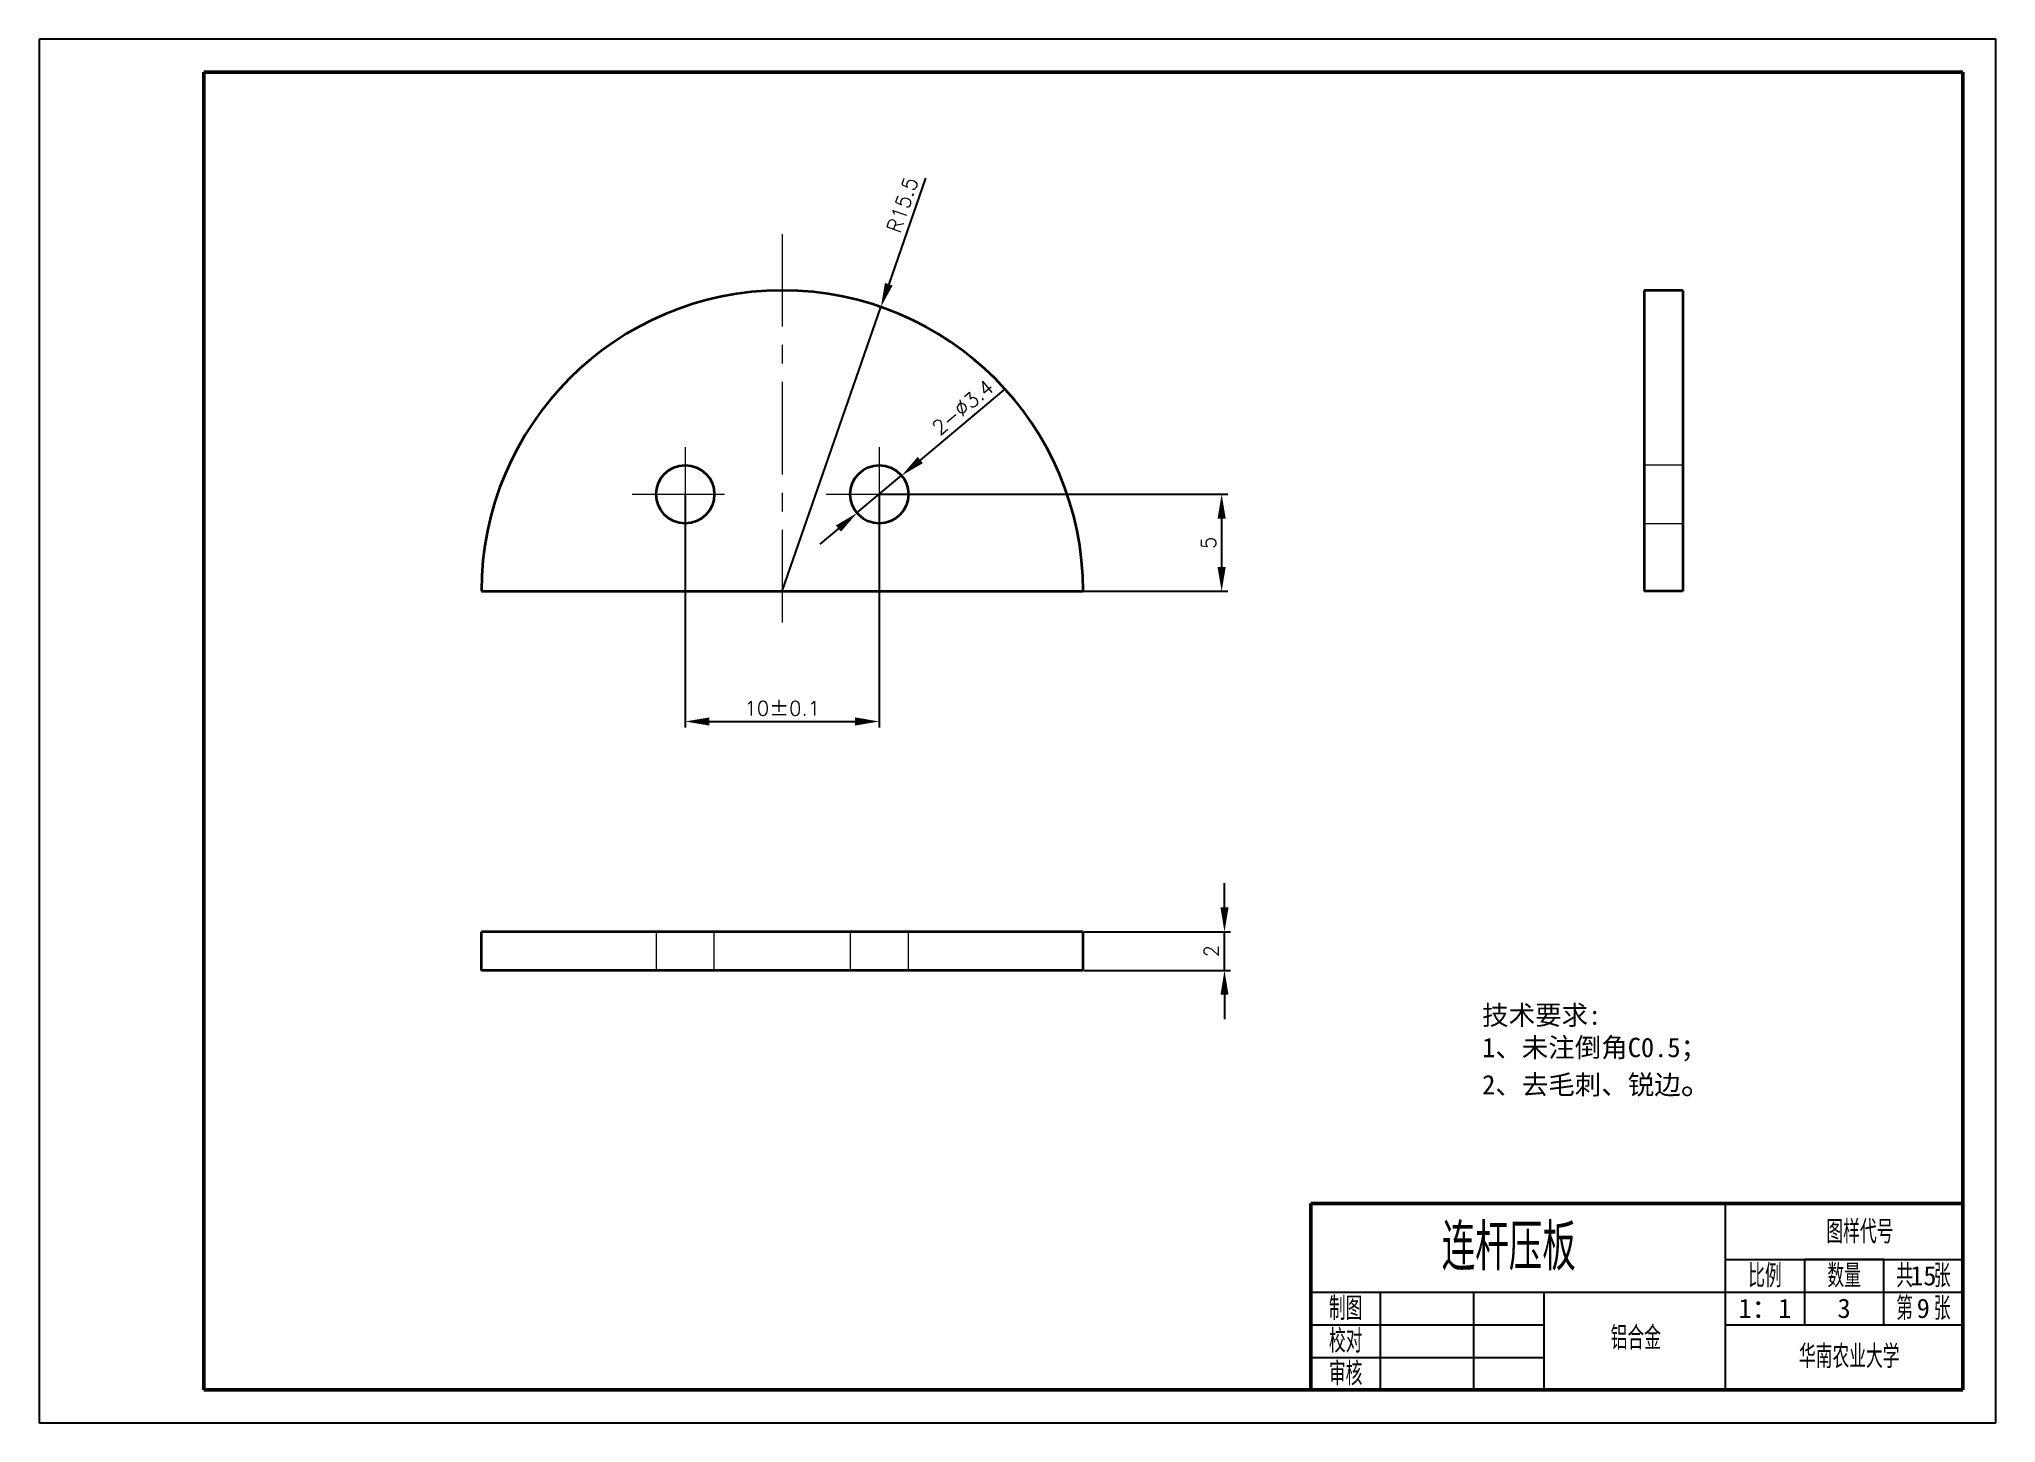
# Model space of a CAD drawing. Header units: millimetres. Extents: x 783 to 984, y 548 to 691.
import ezdxf
from ezdxf.enums import TextEntityAlignment as Align

# ---------------------------------------------------------------- set-up
doc = ezdxf.new("R2010")
doc.units = ezdxf.units.MM
doc.header["$LTSCALE"] = 0.3
doc.header["$PDMODE"] = 3
doc.linetypes.add('ACAD_ISO02W100', pattern=[15, 12, -3])
doc.linetypes.add('CENTER', pattern=[50.8, 31.75, -6.35, 6.35, -6.35])
doc.layers.get('Defpoints').update_dxf_attribs({"lineweight": 20})
for name, color, linetype, lineweight in [('中心线', 7, 'CENTER', 20), ('图框', 7, 'Continuous', 35), ('尺寸线', 7, 'Continuous', 20), ('粗实线', 7, 'Continuous', 35), ('虚线', 7, 'ACAD_ISO02W100', 20)]:
    doc.layers.add(name, color=color, linetype=linetype, lineweight=lineweight)
doc.styles.get("Standard").update_dxf_attribs({"font": '', "height": 1.23})
doc.styles.add('我的样式', font='txt.shx', dxfattribs={"bigfont": 'gbcbig.shx'})
doc.styles.get('Standard').set_extended_font_data('SimSun')
doc.dimstyles.new('标注样式', dxfattribs={"dimscale": 0.5, "dimtxt": 3, "dimasz": 5, "dimexe": 1.25, "dimexo": 0.2, "dimgap": 1.2, "dimtad": 1, "dimdec": 1, "dimlfac": 0.5, "dimdsep": 46, "dimtxsty": '我的样式', "dimcen": 2.5, "dimclrd": 256, "dimclre": 256, "dimclrt": 256, "dimadec": 0, "dimazin": 0, "dimtfac": 1, "dimtdec": 1, "dimtmove": 0, "dimatfit": 3, "dimfxl": 1, "dimarcsym": 0})

# ---------------------------------------------------------------- blocks, each defined once
blk = doc.blocks.new('*D54')
at = {"layer": 'Defpoints', "color": 0, "lineweight": -2, "transparency": 16777216}
for p in [(869.3, 663.37), (859.14, 634.08)]:
    blk.add_point(p, dxfattribs=at)
at = {"layer": '尺寸线', "lineweight": -2, "transparency": 16777216}
for p, q in [((873.89, 676.63), (870.12, 665.73)), ((859.14, 634.08), (869.3, 663.37))]:
    blk.add_line(p, q, dxfattribs=at)
blk.add_solid([(869.72, 665.86), (870.51, 665.59), (869.3, 663.37)], dxfattribs=at)
at = {"layer": '尺寸线', "transparency": 16777216, "insert": (871.52, 673.9), "char_height": 1.5, "attachment_point": 5, "rotation": 70.8806, "style": '我的样式'}
blk.add_mtext('R15.5', dxfattribs=at)
blk = doc.blocks.new('*D55')
at = {"layer": 'Defpoints', "color": 0, "lineweight": -2, "transparency": 16777216}
for p in [(871.44, 646), (866.84, 642.15)]:
    blk.add_point(p, dxfattribs=at)
at = {"layer": '尺寸线', "lineweight": -2, "transparency": 16777216}
for p, q in [((881.95, 654.8), (873.36, 647.61)), ((866.84, 642.15), (871.44, 646)), ((864.93, 640.54), (863.01, 638.94))]:
    blk.add_line(p, q, dxfattribs=at)
for points in [[(873.09, 647.93), (873.63, 647.29), (871.44, 646)], [(864.66, 640.86), (865.19, 640.23), (866.84, 642.15)]]:
    blk.add_solid(points, dxfattribs=at)
at = {"layer": '尺寸线', "transparency": 16777216, "insert": (877.74, 653.04), "char_height": 1.5, "attachment_point": 5, "rotation": 39.9393, "style": '我的样式'}
blk.add_mtext('2-∅3.4', dxfattribs=at)
blk = doc.blocks.new('*D56')
at = {"layer": 'Defpoints', "color": 0, "lineweight": -2, "transparency": 16777216}
for p in [(849.14, 644.08), (869.14, 644.08), (869.14, 620.67)]:
    blk.add_point(p, dxfattribs=at)
at = {"layer": '尺寸线', "lineweight": -2, "transparency": 16777216}
for p, q in [((849.14, 643.98), (849.14, 620.05)), ((869.14, 643.98), (869.14, 620.05)), ((851.64, 620.67), (866.64, 620.67))]:
    blk.add_line(p, q, dxfattribs=at)
for points in [[(851.64, 621.09), (851.64, 620.25), (849.14, 620.67)], [(866.64, 621.09), (866.64, 620.25), (869.14, 620.67)]]:
    blk.add_solid(points, dxfattribs=at)
at = {"layer": '尺寸线', "transparency": 16777216, "insert": (859.14, 622.02), "char_height": 1.5, "attachment_point": 5, "style": '我的样式'}
blk.add_mtext('10{\\Ftxt|c134;%%P}0.1', dxfattribs=at)
blk = doc.blocks.new('*D57')
at = {"layer": 'Defpoints', "color": 0, "lineweight": -2, "transparency": 16777216}
for p in [(869.14, 644.08), (867.88, 634.08), (904.41, 634.08)]:
    blk.add_point(p, dxfattribs=at)
at = {"layer": '尺寸线', "lineweight": -2, "transparency": 16777216}
for p, q in [((869.24, 644.08), (905.04, 644.08)), ((904.41, 641.58), (904.41, 636.58)), ((867.98, 634.08), (905.04, 634.08))]:
    blk.add_line(p, q, dxfattribs=at)
for points in [[(903.99, 641.58), (904.83, 641.58), (904.41, 644.08)], [(903.99, 636.58), (904.83, 636.58), (904.41, 634.08)]]:
    blk.add_solid(points, dxfattribs=at)
at = {"layer": '尺寸线', "transparency": 16777216, "insert": (903.06, 639.08), "char_height": 1.5, "attachment_point": 5, "rotation": 90, "style": '我的样式'}
blk.add_mtext('5', dxfattribs=at)
blk = doc.blocks.new('*D58')
at = {"layer": 'Defpoints', "color": 0, "lineweight": -2, "transparency": 16777216}
for p in [(890.14, 599.01), (904.7, 599.01), (890.14, 595.01)]:
    blk.add_point(p, dxfattribs=at)
at = {"layer": '尺寸线', "lineweight": -2, "transparency": 16777216}
for p, q in [((904.7, 601.51), (904.7, 604.01)), ((890.24, 599.01), (905.33, 599.01)), ((904.7, 595.01), (904.7, 599.01)), ((890.24, 595.01), (905.33, 595.01)), ((904.7, 592.51), (904.7, 590.01))]:
    blk.add_line(p, q, dxfattribs=at)
for points in [[(904.29, 601.51), (905.12, 601.51), (904.7, 599.01)], [(904.29, 592.51), (905.12, 592.51), (904.7, 595.01)]]:
    blk.add_solid(points, dxfattribs=at)
at = {"layer": '尺寸线', "transparency": 16777216, "insert": (903.35, 597.01), "char_height": 1.5, "attachment_point": 5, "rotation": 90, "style": '我的样式'}
blk.add_mtext('2', dxfattribs=at)
blk = doc.blocks.new('A4图框')
at = {"layer": '图框', "color": 0, "lineweight": -3}
for p, q in [((0, 142.56), (-201.6, 142.56)), ((-201.6, 142.56), (-201.6, 0)), ((0, 0), (0, 142.56)), ((-27.87, 3.39), (-27.87, 22.59)), ((-3.39, 3.39), (-3.39, 22.59)), ((-27.87, 16.83), (-3.39, 16.83)), ((-11.55, 16.83), (-19.71, 16.83)), ((-19.71, 16.83), (-19.71, 10.11)), ((-11.55, 10.11), (-11.55, 16.83)), ((-70.59, 13.47), (-63.39, 13.47)), ((-63.39, 13.47), (-53.79, 13.47)), ((-63.39, 10.11), (-63.39, 13.47)), ((-53.79, 10.11), (-53.79, 13.47)), ((-53.79, 13.47), (-3.39, 13.47)), ((-46.59, 13.47), (-46.59, 3.39)), ((-70.59, 10.11), (-63.39, 10.11)), ((-63.39, 3.39), (-63.39, 10.11)), ((-63.39, 10.11), (-53.79, 10.11)), ((-53.79, 3.39), (-53.79, 10.11)), ((-53.79, 10.11), (-46.59, 10.11)), ((-53.79, 10.11), (-46.59, 10.11)), ((-27.87, 10.11), (-3.39, 10.11)), ((-70.59, 6.75), (-63.39, 6.75)), ((-63.39, 6.75), (-53.79, 6.75)), ((-53.79, 6.75), (-46.59, 6.75)), ((-3.39, 3.39), (-70.59, 3.39)), ((-19.71, 3.39), (-27.87, 3.39)), ((-3.39, 3.39), (-11.55, 3.39)), ((-201.6, 0), (0, 0)), ((-201.6, 0), (0, 0))]:
    blk.add_line(p, q, dxfattribs=at)
at = {"layer": '图框', "color": 0, "lineweight": 50}
for p, q in [((-184.63, 139.15), (-3.39, 139.15)), ((-184.63, 3.39), (-184.63, 139.15)), ((-3.39, 3.39), (-3.39, 139.15)), ((-3.39, 22.59), (-70.59, 22.59)), ((-70.59, 22.59), (-70.59, 6.75)), ((-70.59, 3.39), (-70.59, 6.75)), ((-184.63, 3.39), (-3.39, 3.39))]:
    blk.add_line(p, q, dxfattribs=at)
at = {"layer": '图框', "color": 0, "lineweight": -3, "char_height": 2.4, "attachment_point": 5, "style": '我的样式'}
for s, insert, width in [('比例', (-23.79, 15.15), 8.16), ('数量', (-15.63, 15.15), 8.16), ('共 张', (-7.47, 15.15), 8.16), ('{\\C0;制图}', (-66.99, 11.79), 7.2), ('第 张', (-7.47, 11.79), 8.16), ('校对', (-66.99, 8.43), 7.2), ('审核', (-66.99, 5.07), 7.2)]:
    blk.add_mtext(s, dxfattribs=dict(at, insert=insert, width=width))
at = {"layer": '图框', "color": 0, "lineweight": -3, "style": '我的样式'}
for tag, height, p in [('机件名称', 4.8, (-50.19, 15.7)), ('图样代号', 2.4, (-14.01, 18.48)), ('(材料代号)', 2.4, (-37.1, 7.55)), ('华南农业大学', 2.4, (-15.11, 5.64))]:
    blk.add_attdef(tag, text='', height=height, dxfattribs=at).set_placement(p, align=Align.CENTER)

msp = doc.modelspace()

# ---------------------------------------------------------------- linework, layer by layer
at = {"layer": '中心线'}
for p, q in [((859.14, 670.89), (859.14, 629.33)), ((849.14, 648.92), (849.14, 639.23)), ((869.14, 648.92), (869.14, 639.23)), ((843.68, 644.08), (854.6, 644.08)), ((863.68, 644.08), (874.6, 644.08))]:
    msp.add_line(p, q, dxfattribs=at)
at = {"layer": '粗实线'}
for p, q in [((951.93, 665.08), (947.93, 665.08)), ((947.93, 665.08), (947.93, 634.08)), ((951.93, 665.08), (951.93, 634.08)), ((828.14, 634.08), (890.14, 634.08)), ((951.93, 634.08), (947.93, 634.08)), ((828.14, 595.01), (828.14, 599.01)), ((890.14, 599.01), (828.14, 599.01)), ((890.14, 595.01), (890.14, 599.01)), ((890.14, 595.01), (828.14, 595.01))]:
    msp.add_line(p, q, dxfattribs=at)
for centre in [(849.14, 644.08), (869.14, 644.08)]:
    msp.add_circle(centre, 3, dxfattribs=at)
msp.add_arc((859.14, 634.08), 31, 0, 180, dxfattribs=at)
at = {"layer": '虚线', "ltscale": 5}
for p, q in [((951.93, 647.08), (947.93, 647.08)), ((947.93, 641.08), (951.93, 641.08)), ((846.14, 599.01), (846.14, 595.01)), ((852.14, 595.01), (852.14, 599.01)), ((866.14, 599.01), (866.14, 595.01)), ((872.14, 595.01), (872.14, 599.01))]:
    msp.add_line(p, q, dxfattribs=at)

# ---------------------------------------------------------------- block references
at = {"layer": '尺寸线'}
msp.add_blockref('A4图框', (984.18, 548.41), dxfattribs=at).add_auto_attribs({'(材料代号)': '铝合金', '华南农业大学': '华南农业大学', '图样代号': '图样代号', '机件名称': '连杆压板'})

# ---------------------------------------------------------------- texts
at = {"layer": '尺寸线', "insert": (931.25, 591.42), "char_height": 2.5, "width": 32.5271, "attachment_point": 1, "style": '我的样式'}
msp.add_mtext('{\\fSimSun|b0|i0|c134|p2;\\H0.8x;技术要求:\\P1、未注倒角C0.5；\\P2、去毛刺、锐边\\H1.25x;。}', dxfattribs=at)
at = {"layer": '尺寸线', "char_height": 2, "width": 8.16, "attachment_point": 5}
for s, insert in [('15', (976.7, 563.56)), ('1：1', (960.38, 560.2)), ('3', (968.54, 560.2)), ('9', (976.7, 560.2))]:
    msp.add_mtext(s, dxfattribs=dict(at, insert=insert))

# ---------------------------------------------------------------- dimensions: what is measured, and where the dimension line sits
at = {"layer": '尺寸线'}
dim = msp.add_radius_dim(center=(859.14, 634.08), mpoint=(869.3, 663.37), dimstyle='标注样式', dxfattribs=at)
dim.commit()
dim.dimension.update_dxf_attribs({"geometry": '*D54', "text_midpoint": (872.8, 673.46), "dimtype": 164})
dim = msp.add_diameter_dim_2p(p1=(866.84, 642.15), p2=(871.44, 646), text='2-<>.4', dimstyle='标注样式', dxfattribs=at)
dim.commit()
dim.dimension.update_dxf_attribs({"geometry": '*D55', "text_midpoint": (877.74, 653.04)})
dim = msp.add_linear_dim(base=(869.14, 620.67), p1=(849.14, 644.08), p2=(869.14, 644.08), text='<>{\\Ftxt|c134;%%P}0.1', dimstyle='标注样式', dxfattribs=at)
dim.commit()
dim.dimension.update_dxf_attribs({"geometry": '*D56', "text_midpoint": (859.14, 622.02)})
for base, p1, p2, picture, middle in [((904.41, 634.08), (869.14, 644.08), (867.88, 634.08), '*D57', (903.06, 639.08)), ((904.7, 599.01), (890.14, 595.01), (890.14, 599.01), '*D58', (903.35, 597.01))]:
    dim = msp.add_linear_dim(base=base, p1=p1, p2=p2, angle=90, dimstyle='标注样式', dxfattribs=at)
    dim.commit()
    dim.dimension.update_dxf_attribs({"geometry": picture, "text_midpoint": middle})

doc.saveas('drawing.dxf')
